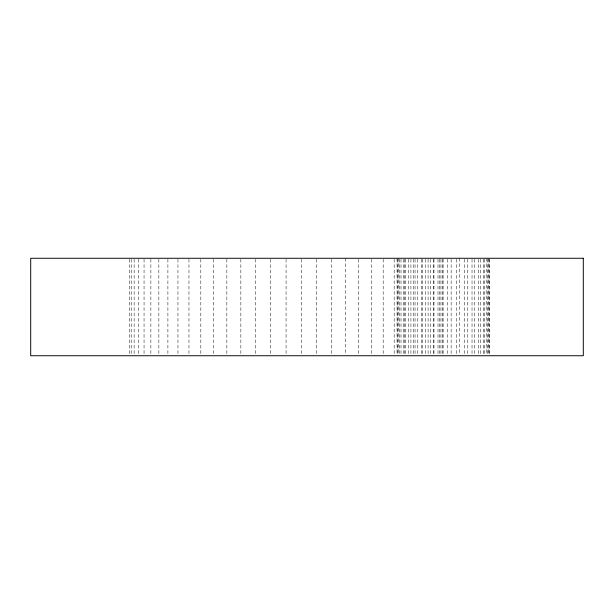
<?xml version="1.0" encoding="UTF-8"?>
<svg xmlns="http://www.w3.org/2000/svg" width="614" height="614" viewBox="0 0 614 614"><rect width="100%" height="100%" fill="white"/><g stroke="black" fill="none" stroke-linecap="round" stroke-linejoin="round"><path stroke-width="0.46" stroke-dasharray="3.07 2.3" d="M489.158 259.223L489.158 354.777M489.097 259.223L489.097 354.777M488.798 258.264L488.798 354.777M487.746 259.223L487.746 354.777M486.81 258.264L486.81 354.777M484.745 259.223L484.745 354.777M483.233 259.223L483.233 354.777M480.271 259.223L480.271 354.777M478.245 259.223L478.245 354.777M474.492 259.223L474.492 354.777M472.028 259.223L472.028 354.777M467.592 259.223L467.592 354.777M464.752 259.223L464.752 354.777M459.748 258.264L459.748 354.777M456.601 259.223L456.601 354.777M451.136 259.223L451.136 354.777M447.744 259.223L447.744 354.777M443.108 259.223L443.108 354.777M442.448 259.223L442.448 354.777M440.936 259.223L440.936 354.777M439.616 259.223L439.616 354.777M437.997 259.223L437.997 354.777M433.968 259.223L433.968 354.777M433.691 259.223L433.691 354.777M430.683 259.223L430.683 354.777M428.088 259.223L428.088 354.777M425.433 259.223L425.433 354.777M422.432 259.223L422.432 354.777M421.258 259.223L421.258 354.777M417.697 259.223L417.697 354.777M415.041 259.223L415.041 354.777M413.283 259.223L413.283 354.777M410.927 259.223L410.927 354.777M408.678 259.223L408.678 354.777M405.309 259.223L405.309 354.777M404.235 259.223L404.235 354.777M403.528 259.223L403.528 354.777M401.003 259.223L401.003 354.777M399.768 259.223L399.768 354.777M398.202 258.264L398.202 354.777M397.573 259.223L397.573 354.777M397.074 258.264L397.058 354.777M394.173 259.223L394.173 354.777M383.182 259.223L383.182 354.777M371.324 259.223L371.324 354.777M358.676 259.223L358.676 354.777M345.306 258.264L345.306 354.777M331.284 259.223L331.284 354.777M316.694 259.223L316.694 354.777M301.597 259.223L301.597 354.777M286.07 259.223L286.07 354.777M270.536 259.223L270.536 354.777M255.439 259.223L255.439 354.777M240.849 259.223L240.849 354.777M226.835 259.223L226.835 354.777M213.465 259.223L213.465 354.777M200.816 259.223L200.816 354.777M188.958 259.223L188.958 354.777M177.96 259.223L177.96 354.777M167.898 259.223L167.898 354.777M158.849 259.223L158.849 354.777M150.875 259.223L150.875 354.777M144.052 259.223L144.052 354.777M138.449 259.223L138.449 354.777M134.136 259.223L134.136 354.777M131.196 259.223L131.196 354.777M129.692 259.223L129.692 354.777"/><path stroke-width="0.92" d="M583.3 258.264L30.7 258.264L30.7 355.736L583.3 355.736L583.3 258.264"/></g></svg>
